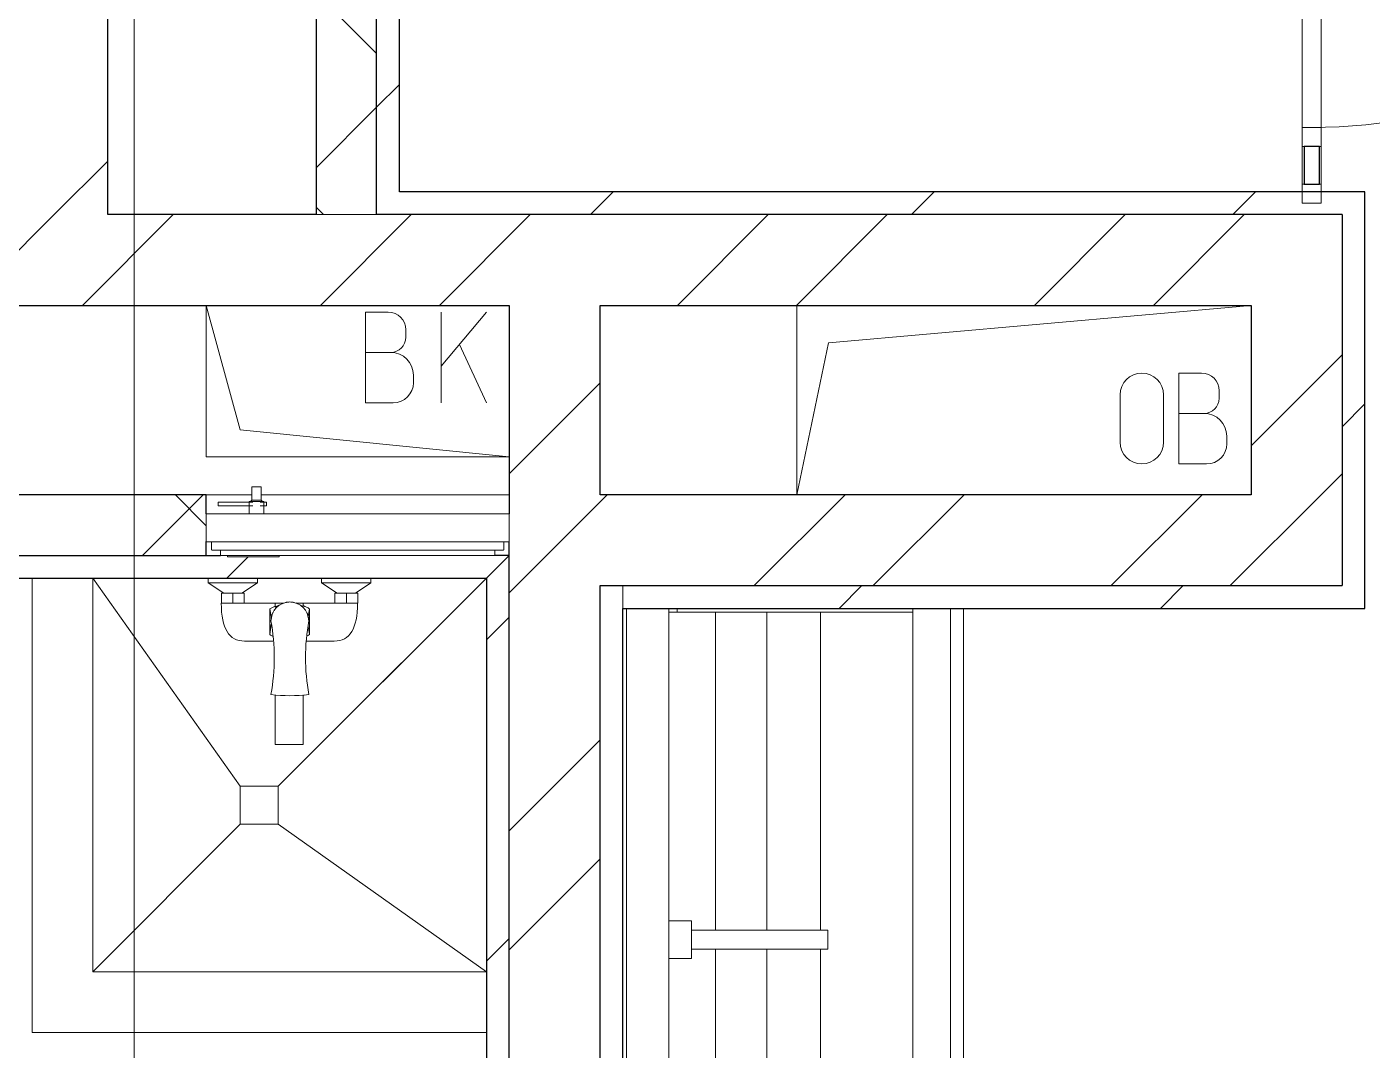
# Model space of a CAD drawing. Header units: millimetres. Extents: x -87434 to 499450, y -468665 to 122144.
# Drawn here: x 261004 to 262780, y -7999 to -6648 of the extents above; entities that cross this region are included whole.
import ezdxf

# ---------------------------------------------------------------- set-up
doc = ezdxf.new("R2010")
doc.units = ezdxf.units.MM
doc.linetypes.add('ADSK_Линия сетки', pattern=[25, 20, -2.5, 0, -2.5])
for name, color, linetype, lineweight in [('Витраж', 7, 'Continuous', 9), ('Двери', 252, 'Continuous', 9), ('Обобщенные модели', 252, 'Continuous', 18), ('Оборудование', 8, 'Continuous', 18), ('Оси', 252, 'Continuous', 9), ('Перекрытие', 252, 'Continuous', 18), ('Сантехника', 252, 'Continuous', 9), ('Стены наружные', 7, 'Continuous', 18), ('Стены разрез', 252, 'Continuous', 30), ('Стены штриховка', 252, 'Continuous', 9)]:
    doc.layers.add(name, color=color, linetype=linetype, lineweight=lineweight)

# ---------------------------------------------------------------- blocks, each defined once
blk = doc.blocks.new('3 этаж')
at = {"color": 251, "lineweight": 18, "true_color": 0x636466}
for p, q in [((261240.8, -7013.4), (261285.4, -7177.6)), ((261240.8, -7213.4), (261240.8, -7013.4)), ((262020.8, -7263.4), (262020.8, -7013.4)), ((262062.5, -7062.8), (262620.8, -7013.4)), ((261481, -7022.1), (261451, -7022.1)), ((261451, -7022.1), (261451, -7142.1)), ((261611, -7022.1), (261551, -7093.6)), ((261551, -7142.1), (261551, -7022.1)), ((261504.4, -7055.4), (261504.4, -7045.4)), ((261611, -7142.1), (261575.1, -7065)), ((262020.8, -7263.4), (262062.5, -7062.8)), ((261484.4, -7075.4), (261451, -7075.4)), ((261514.4, -7115.4), (261514.4, -7105.4)), ((262555.2, -7102.7), (262525.2, -7102.7)), ((262525.2, -7102.7), (262525.2, -7222.7)), ((262447.6, -7194), (262447.6, -7131.4)), ((262505, -7194), (262505, -7131.4)), ((262578.5, -7136), (262578.5, -7126)), ((261451, -7142.1), (261487.7, -7142.1)), ((262558.5, -7156), (262525.2, -7156)), ((261285.4, -7177.6), (261640.8, -7213.4)), ((262588.5, -7196), (262588.5, -7186)), ((261640.8, -7213.4), (261240.8, -7213.4)), ((262525.2, -7222.7), (262561.9, -7222.7))]:
    blk.add_line(p, q, dxfattribs=at)
for centre, radius, start, end in [((261481, -7045.4), 23.3, 0, 90), ((261484.4, -7055.4), 20, 270, 0), ((261484.4, -7105.4), 30, 0, 90), ((262476.3, -7131.4), 28.7, 0, 180), ((262555.2, -7126), 23.3, 0, 90), ((261487.7, -7115.4), 26.7, 270, 0), ((262558.5, -7136), 20, 270, 0), ((262558.5, -7186), 30, 0, 90), ((262476.3, -7194), 28.7, 180, 0), ((262561.9, -7196), 26.7, 270, 0)]:
    blk.add_arc(centre, radius, start, end, dxfattribs=at)
at = {"layer": 'Витраж', "color": 251, "true_color": 0x636466}
for p, q in [((262688.3, -6078.4), (262688.3, -6778.4)), ((262713.3, -6078.4), (262713.3, -6778.4)), ((262688.3, -6803.4), (262688.3, -6853.4)), ((262713.3, -6803.4), (262713.3, -6853.4))]:
    blk.add_line(p, q, dxfattribs=at)
at = {"layer": 'Витраж', "color": 251, "lineweight": 18, "true_color": 0x636466, "extrusion": (0, 0, -1)}
for p, q in [((262713.3, -6778.4), (262688.3, -6778.4)), ((262688.3, -6778.4), (262688.3, -6803.4)), ((262713.3, -6803.4), (262713.3, -6778.4)), ((262688.3, -6803.4), (262713.3, -6803.4))]:
    blk.add_line(p, q, dxfattribs=at)
at = {"layer": 'Витраж', "color": 251, "lineweight": 18, "true_color": 0x636466}
for p, q in [((262713.3, -6853.4), (262688.3, -6853.4)), ((262688.3, -6853.4), (262688.3, -6878.4)), ((262713.3, -6878.4), (262713.3, -6853.4)), ((262688.3, -6878.4), (262713.3, -6878.4))]:
    blk.add_line(p, q, dxfattribs=at)
at = {"layer": 'Двери', "color": 251, "true_color": 0x636466}
blk.add_arc((262700.8, -6078.4), 700, 270, 0, dxfattribs=at)
at = {"layer": 'Обобщенные модели', "color": 251, "true_color": 0x636466}
for p, q in [((261010.8, -7373.4), (261010.8, -7973.4)), ((261090.8, -7893.4), (261090.8, -7373.4)), ((261090.8, -7373.4), (261285.8, -7648.4)), ((261610.8, -7373.4), (261335.8, -7648.4)), ((261335.8, -7648.4), (261285.8, -7648.4)), ((261285.8, -7648.4), (261285.8, -7698.4)), ((261335.8, -7698.4), (261335.8, -7648.4)), ((261090.8, -7893.4), (261285.8, -7698.4)), ((261285.8, -7698.4), (261335.8, -7698.4)), ((261335.8, -7698.4), (261610.8, -7893.4)), ((261610.8, -7893.4), (261090.8, -7893.4)), ((261010.8, -7973.4), (261610.8, -7973.4))]:
    blk.add_line(p, q, dxfattribs=at)
at = {"layer": 'Обобщенные модели', "color": 251, "lineweight": 9, "true_color": 0x636466}
for centre, radius, start, end in [((261351.2, -7429.9), 24.9, 0, 180), ((261054, -7478.5), 276.6, 349.8828, 10.1172), ((261648.5, -7478.5), 276.6, 169.8828, 190.1172), ((261351.2, -7342.8), 186, 262.307, 277.693)]:
    blk.add_arc(centre, radius, start, end, dxfattribs=at)
for points, knots in [([(261343.4, -7406.3), (261343.2, -7406.3), (261342.5, -7406.6), (261341.7, -7406.9), (261340.8, -7407.3), (261340.4, -7407.5), (261340.2, -7407.6)], [0.1967317, 0.1967317, 0.1967317, 0.1967317, 0.21428571, 0.25, 0.26785714, 0.28571429, 0.28571429, 0.28571429, 0.28571429]), ([(261351.2, -7405), (261350.2, -7405), (261348.8, -7405.1), (261346.8, -7405.4), (261345.9, -7405.6), (261345.4, -7405.7)], [0, 0, 0, 0, 0.0714286, 0.1071429, 0.1428571, 0.1428571, 0.1428571, 0.1428571]), ([(261357, -7405.7), (261356.6, -7405.6), (261355.6, -7405.4), (261353.7, -7405.1), (261352.2, -7405), (261351.2, -7405)], [0.8571429, 0.8571429, 0.8571429, 0.8571429, 0.8928571, 0.9285714, 1, 1, 1, 1]), ([(261362.2, -7407.6), (261362, -7407.5), (261361.6, -7407.3), (261360.8, -7406.9), (261359.9, -7406.6), (261359.3, -7406.3), (261359.1, -7406.3)], [0.71428571, 0.71428571, 0.71428571, 0.71428571, 0.73214286, 0.75, 0.78571429, 0.8032683, 0.8032683, 0.8032683, 0.8032683]), ([(261329, -7418.8), (261328.8, -7419.2), (261328.4, -7420), (261327.9, -7421.1), (261327.7, -7421.8), (261327.6, -7422)], [0.71428571, 0.71428571, 0.71428571, 0.71428571, 0.75, 0.78571429, 0.80227909, 0.80227909, 0.80227909, 0.80227909]), ([(261331.7, -7414.5), (261331.5, -7414.8), (261331.1, -7415.3), (261330.7, -7415.9), (261330.5, -7416.2)], [0.58294052, 0.58294052, 0.58294052, 0.58294052, 0.60714286, 0.63719083, 0.63719083, 0.63719083, 0.63719083]), ([(261337.6, -7409.1), (261337.3, -7409.2), (261336.9, -7409.6), (261336.2, -7410), (261335.7, -7410.4), (261335.2, -7410.9), (261334.8, -7411.2), (261334.5, -7411.4), (261334.4, -7411.5)], [0.365798, 0.365798, 0.365798, 0.365798, 0.3928571, 0.4107143, 0.4285714, 0.4464286, 0.4642857, 0.4733784, 0.4733784, 0.4733784, 0.4733784]), ([(261368, -7411.5), (261367.9, -7411.4), (261367.5, -7411.1), (261366.9, -7410.6), (261366.2, -7410), (261365.6, -7409.6), (261365.1, -7409.2), (261364.9, -7409.1)], [0.5266216, 0.5266216, 0.5266216, 0.5266216, 0.5357143, 0.5714286, 0.5892857, 0.6071429, 0.634202, 0.634202, 0.634202, 0.634202]), ([(261372, -7416.2), (261371.8, -7415.9), (261371.3, -7415.2), (261370.8, -7414.5), (261370.5, -7414.2)], [0.36280917, 0.36280917, 0.36280917, 0.36280917, 0.39285714, 0.42857143, 0.42857143, 0.42857143, 0.42857143]), ([(261374.8, -7422), (261374.8, -7421.8), (261374.5, -7421.1), (261374.1, -7420), (261373.7, -7419.2), (261373.5, -7418.8)], [0.19772091, 0.19772091, 0.19772091, 0.19772091, 0.21428571, 0.25, 0.28571429, 0.28571429, 0.28571429, 0.28571429])]:
    blk.add_open_spline(points, degree=3, knots=knots, dxfattribs=at)
for points in [[(261327, -7424.1), (261326.6, -7426), (261326.3, -7427.9), (261326.3, -7429.9)], [(261376.1, -7429.9), (261376.1, -7427.9), (261375.9, -7426), (261375.4, -7424.1)]]:
    blk.add_open_spline(points, degree=3, dxfattribs=at)
at = {"layer": 'Оборудование', "color": 251, "true_color": 0x636466}
for p, q in [((261301.2, -7253.1), (261301.2, -7270.6)), ((261313.4, -7253.1), (261301.2, -7253.1)), ((261313.4, -7270.6), (261313.4, -7253.1)), ((261256.6, -7273.1), (261256.6, -7278.1)), ((261302.5, -7273.1), (261256.6, -7273.1)), ((261256.6, -7278.1), (261302.5, -7278.1)), ((261297.6, -7272.5), (261297.6, -7288.4)), ((261316.9, -7272.5), (261297.6, -7272.5)), ((261301.2, -7270.6), (261299.2, -7272.5)), ((261313.4, -7270.6), (261301.2, -7270.6)), ((261320.4, -7273.1), (261312.1, -7273.1)), ((261312.1, -7278.1), (261320.4, -7278.1)), ((261315.3, -7272.5), (261313.4, -7270.6)), ((261316.9, -7288.4), (261316.9, -7272.5)), ((261320.4, -7278.1), (261320.4, -7273.1)), ((261240.8, -7288.4), (261240.8, -7324.8)), ((261640.8, -7288.4), (261240.8, -7288.4)), ((261640.8, -7324.8), (261640.8, -7288.4)), ((261241.7, -7325.7), (261639.9, -7325.7)), ((261247.8, -7325.7), (261247.8, -7335.5)), ((261248.7, -7336.4), (261632.8, -7336.4)), ((261633.8, -7335.5), (261633.8, -7325.7)), ((261259.8, -7338), (261259.8, -7343.4)), ((261259.8, -7343.4), (261621.8, -7343.4)), ((261268.8, -7343.4), (261268.8, -7345.4)), ((261268.8, -7345.4), (261272.8, -7345.4)), ((261333.3, -7345.4), (261272.8, -7345.4)), ((261333.3, -7345.4), (261337.3, -7345.4)), ((261337.3, -7345.4), (261337.3, -7343.4)), ((261640.8, -7343.4), (261357.9, -7626.3)), ((261621.8, -7343.4), (261621.8, -7338))]:
    blk.add_line(p, q, dxfattribs=at)
for points, knots in [([(261240.8, -7324.8), (261240.8, -7324.9), (261240.8, -7325.1), (261240.9, -7325.3), (261241, -7325.4), (261241.1, -7325.6), (261241.3, -7325.7), (261241.5, -7325.7), (261241.6, -7325.7), (261241.7, -7325.7)], [0, 0, 0, 0, 0.166667, 0.333333, 0.458333, 0.583333, 0.708333, 0.833333, 1, 1, 1, 1]), ([(261247.8, -7335.5), (261247.8, -7335.6), (261247.8, -7335.7), (261247.9, -7336), (261248, -7336.1), (261248.1, -7336.2), (261248.3, -7336.3), (261248.4, -7336.4), (261248.5, -7336.4), (261248.6, -7336.4), (261248.7, -7336.4)], [0, 0, 0, 0, 0.166667, 0.333333, 0.458333, 0.583333, 0.666667, 0.75, 0.833333, 1, 1, 1, 1]), ([(261258.2, -7336.4), (261258.4, -7336.4), (261258.6, -7336.5), (261258.8, -7336.6), (261259, -7336.6), (261259.2, -7336.8), (261259.3, -7336.9), (261259.5, -7337), (261259.6, -7337.2), (261259.7, -7337.4), (261259.8, -7337.6), (261259.8, -7337.8), (261259.8, -7338)], [0, 0, 0, 0, 0.166667, 0.25, 0.333333, 0.416667, 0.5, 0.583333, 0.666667, 0.75, 0.833333, 1, 1, 1, 1]), ([(261621.8, -7338), (261621.8, -7337.8), (261621.8, -7337.6), (261621.9, -7337.4), (261622, -7337.2), (261622.1, -7337), (261622.2, -7336.9), (261622.4, -7336.8), (261622.5, -7336.6), (261622.7, -7336.6), (261623, -7336.5), (261623.2, -7336.4), (261623.3, -7336.4)], [-1, -1, -1, -1, -0.833333, -0.75, -0.666667, -0.583333, -0.5, -0.416667, -0.333333, -0.25, -0.166667, 0, 0, 0, 0]), ([(261632.8, -7336.4), (261632.9, -7336.4), (261633, -7336.4), (261633.2, -7336.4), (261633.3, -7336.3), (261633.4, -7336.2), (261633.5, -7336.1), (261633.7, -7336), (261633.8, -7335.7), (261633.8, -7335.6), (261633.8, -7335.5)], [-1, -1, -1, -1, -0.833333, -0.75, -0.666667, -0.583333, -0.458333, -0.333333, -0.166667, 0, 0, 0, 0]), ([(261639.9, -7325.7), (261639.9, -7325.7), (261640.1, -7325.7), (261640.3, -7325.7), (261640.4, -7325.6), (261640.6, -7325.4), (261640.7, -7325.3), (261640.8, -7325.1), (261640.8, -7324.9), (261640.8, -7324.8)], [-1, -1, -1, -1, -0.833333, -0.75, -0.583333, -0.458333, -0.333333, -0.166667, 0, 0, 0, 0])]:
    blk.add_open_spline(points, degree=3, knots=knots, dxfattribs=at)
at = {"layer": 'Оси', "color": 251, "linetype": 'ADSK_Линия сетки', "ltscale": 200, "true_color": 0x636466}
blk.add_line((261145.8, -263.4), (261145.8, -31389.6), dxfattribs=at)
at = {"layer": 'Перекрытие', "color": 251, "true_color": 0x636466}
for p, q in [((261240.8, -7213.4), (261240.8, -7013.4)), ((262020.8, -7263.4), (262020.8, -7013.4)), ((261640.8, -7213.4), (261240.8, -7213.4))]:
    blk.add_line(p, q, dxfattribs=at)
at = {"layer": 'Сантехника', "color": 251, "true_color": 0x636466}
for p, q in [((261243.3, -7373.4), (261243.3, -7379.8)), ((261243.3, -7379.8), (261263.8, -7393.4)), ((261308.3, -7379.8), (261243.3, -7379.8)), ((261287.8, -7393.4), (261308.3, -7379.8)), ((261308.3, -7379.8), (261308.3, -7373.4)), ((261393.2, -7373.4), (261393.2, -7379.8)), ((261393.2, -7379.8), (261413.8, -7393.4)), ((261458.3, -7379.8), (261393.2, -7379.8)), ((261437.8, -7393.4), (261458.3, -7379.8)), ((261458.3, -7379.8), (261458.3, -7373.4)), ((261260.6, -7406.5), (261267.9, -7406.5)), ((261260.8, -7393.4), (261275.8, -7393.4)), ((261260.8, -7406.4), (261260.8, -7393.4)), ((261275.8, -7406.4), (261267.9, -7406.4)), ((261275.8, -7393.4), (261290.8, -7393.4)), ((261275.8, -7393.4), (261275.8, -7406.4)), ((261283.7, -7406.4), (261275.8, -7406.4)), ((261283.7, -7406.5), (261331.6, -7406.4)), ((261290.8, -7393.4), (261290.8, -7406.4)), ((261331.6, -7411.7), (261331.6, -7406.4)), ((261331.6, -7406.4), (261343.4, -7406.4)), ((261359.1, -7406.4), (261368.7, -7406.4)), ((261368.7, -7406.4), (261368.7, -7410.8)), ((261368.7, -7406.4), (261417.9, -7406.5)), ((261410.8, -7393.4), (261425.8, -7393.4)), ((261410.8, -7406.4), (261410.8, -7393.4)), ((261425.8, -7406.4), (261417.9, -7406.4)), ((261425.8, -7393.4), (261440.8, -7393.4)), ((261425.8, -7406.4), (261425.8, -7393.4)), ((261433.7, -7406.4), (261425.8, -7406.4)), ((261433.7, -7406.5), (261440.6, -7406.5)), ((261440.8, -7393.4), (261440.8, -7406.4)), ((261324.9, -7448.1), (261324.9, -7414)), ((261324.9, -7414), (261326.8, -7426.7)), ((261375.4, -7424.3), (261377.3, -7414)), ((261377.3, -7414), (261377.3, -7448.1)), ((261795.8, -8938.4), (261795.8, -7413.4)), ((261851.8, -7418.4), (261851.8, -7413.4)), ((261851.8, -7413.4), (261851.8, -7418.4)), ((261851.8, -8933.4), (261851.8, -7418.4)), ((261851.8, -7418.4), (261854.1, -7418.4)), ((261862.7, -7418.4), (261854.1, -7418.4)), ((261862.7, -7418.4), (261862.7, -7413.4)), ((262173.8, -7418.4), (261862.7, -7418.4)), ((261913.2, -7838.5), (261913.2, -7418.4)), ((261981.1, -7838.4), (261981.1, -7418.4)), ((262051.9, -7838.4), (262051.9, -7418.4)), ((262173.8, -7413.4), (262173.8, -7418.4)), ((262173.8, -8933.4), (262173.8, -7418.4)), ((262223.8, -8938.4), (262223.8, -7413.4)), ((262240.8, -8938.4), (262240.8, -7413.4)), ((261324.9, -7448.1), (261326.7, -7434.4)), ((261377.3, -7448.1), (261375.5, -7437.3)), ((261291.4, -7456.7), (261328.7, -7456.7)), ((261373.8, -7456.7), (261409.8, -7456.7)), ((261331.6, -7586.2), (261331.6, -7527.4)), ((261368.7, -7527.6), (261368.7, -7586.2)), ((261331.6, -7586.2), (261331.6, -7593.4)), ((261331.6, -7593.4), (261368.7, -7593.4)), ((261368.7, -7593.4), (261368.7, -7586.2)), ((261881.8, -7825.9), (261851.8, -7825.9)), ((261881.8, -7875.9), (261881.8, -7825.9)), ((262061.8, -7838.4), (261881.8, -7838.4)), ((262061.8, -7863.4), (262061.8, -7838.4)), ((261881.8, -7863.4), (262061.8, -7863.4)), ((261913.2, -8488.5), (261913.2, -7863.4)), ((261981.1, -8488.4), (261981.1, -7863.4)), ((262051.9, -8488.4), (262051.9, -7863.4)), ((261851.8, -7875.9), (261881.8, -7875.9))]:
    blk.add_line(p, q, dxfattribs=at)
for points in [[(261260.6, -7406.5), (261260.6, -7439.9), (261270.9, -7456.7), (261291.4, -7456.7)], [(261409.8, -7456.7), (261430.4, -7456.7), (261440.6, -7439.9), (261440.6, -7406.5)], [(261324.9, -7414), (261325.9, -7413.4), (261328.1, -7412.1), (261330.4, -7411), (261331.6, -7410.5)], [(261331.6, -7411.7), (261333.7, -7410.5), (261335.9, -7409.5), (261338.2, -7408.7)], [(261365, -7409.2), (261366.3, -7409.6), (261367.5, -7410.2), (261368.7, -7410.8)], [(261368.7, -7409.8), (261370.3, -7410.4), (261373.3, -7411.7), (261376, -7413.2), (261377.3, -7414)], [(261328.2, -7450), (261327, -7449.4), (261325.9, -7448.8), (261324.9, -7448.1)], [(261377.3, -7448.1), (261376.4, -7448.7), (261375.4, -7449.3), (261374.4, -7449.8)]]:
    blk.add_open_spline(points, degree=3, dxfattribs=at)
at = {"layer": 'Стены наружные', "color": 251, "lineweight": 30, "true_color": 0x636466}
for p, q in [((261110.8, -6893.4), (261110.8, -2963.4)), ((261385.8, -2963.4), (261385.8, -6893.4)), ((261465.8, -6893.4), (261465.8, -2963.4)), ((261495.8, -6863.4), (261495.8, -2993.4)), ((262770.8, -6863.4), (261495.8, -6863.4)), ((262770.8, -7413.4), (262770.8, -6863.4)), ((261385.8, -6893.4), (261110.8, -6893.4)), ((262740.8, -6893.4), (261465.8, -6893.4)), ((262740.8, -6893.4), (262740.8, -7383.4)), ((260090.8, -7013.4), (261640.8, -7013.4)), ((261640.8, -7013.4), (261640.8, -7288.4)), ((261760.8, -7263.4), (261760.8, -7013.4)), ((261760.8, -7013.4), (262620.8, -7013.4)), ((262620.8, -7013.4), (262620.8, -7263.4)), ((261240.8, -7263.4), (260090.8, -7263.4)), ((261240.8, -7288.4), (261240.8, -7263.4)), ((262620.8, -7263.4), (261760.8, -7263.4)), ((261240.8, -7343.4), (261240.8, -7325.1)), ((261640.8, -8968.4), (261640.8, -7325.1)), ((260090.8, -7343.4), (261259.8, -7343.4)), ((261640.8, -7343.4), (261621.8, -7343.4)), ((260120.8, -7373.4), (261610.8, -7373.4)), ((261610.8, -7373.4), (261610.8, -8938.4)), ((261760.8, -8968.4), (261760.8, -7383.4)), ((261760.8, -7383.4), (262740.8, -7383.4)), ((261790.8, -8938.4), (261790.8, -7413.4)), ((261790.8, -7413.4), (262770.8, -7413.4))]:
    blk.add_line(p, q, dxfattribs=at)
at = {"layer": 'Стены наружные', "color": 251, "linetype": 'Continuous', "lineweight": 9, "true_color": 0x636466}
for p, q in [((261465.8, -6680.7), (261385.8, -6600.7)), ((261465.8, -6751.5), (261495.8, -6721.5)), ((261385.8, -6831.5), (261465.8, -6751.5)), ((261040.1, -6893.4), (261110.8, -6822.7)), ((261748.1, -6893.4), (261778.1, -6863.4)), ((262172.3, -6893.4), (262202.3, -6863.4)), ((262596.6, -6893.4), (262626.6, -6863.4)), ((261395.6, -6893.4), (261385.8, -6883.6)), ((260920.1, -7013.4), (261040.1, -6893.4)), ((261077.2, -7013.4), (261197.2, -6893.4)), ((261391.5, -7013.4), (261511.5, -6893.4)), ((261548.7, -7013.4), (261668.7, -6893.4)), ((261863, -7013.4), (261983, -6893.4)), ((262020.2, -7013.4), (262140.2, -6893.4)), ((262334.5, -7013.4), (262454.5, -6893.4)), ((262491.6, -7013.4), (262611.6, -6893.4)), ((262620.8, -7198.6), (262740.8, -7078.6)), ((261640.8, -7235.7), (261760.8, -7115.7)), ((262740.8, -7173.5), (262770.8, -7143.5)), ((262713.1, -7263.4), (262740.8, -7235.7)), ((261156.6, -7343.4), (261236.6, -7263.4)), ((261240.8, -7304.3), (261200, -7263.4)), ((261760.8, -7272.8), (261770.2, -7263.4)), ((261964.5, -7383.4), (262084.5, -7263.4)), ((262121.6, -7383.4), (262241.6, -7263.4)), ((262435.9, -7383.4), (262555.9, -7263.4)), ((262593.1, -7383.4), (262713.1, -7263.4)), ((261640.8, -7392.8), (261760.8, -7272.8)), ((261268.1, -7373.4), (261296.1, -7345.4)), ((262076.6, -7413.4), (262106.6, -7383.4)), ((262500.9, -7413.4), (262530.9, -7383.4)), ((261610.8, -7455), (261640.8, -7425)), ((261640.8, -7707.1), (261760.8, -7587.1)), ((261640.8, -7864.3), (261760.8, -7744.3)), ((261610.8, -7879.3), (261640.8, -7849.3))]:
    blk.add_line(p, q, dxfattribs=at)
at = {"layer": 'Стены наружные', "color": 251, "true_color": 0x636466}
for p, q in [((261240.8, -7263.4), (261301.2, -7263.4)), ((261313.4, -7263.4), (261640.8, -7263.4))]:
    blk.add_line(p, q, dxfattribs=at)
at = {"layer": 'Стены разрез', "color": 251, "true_color": 0x636466}
for p, q in [((262710.8, -6803.4), (262690.8, -6803.4)), ((262690.8, -6803.4), (262690.8, -6853.4)), ((262710.8, -6853.4), (262710.8, -6803.4)), ((262690.8, -6853.4), (262710.8, -6853.4))]:
    blk.add_line(p, q, dxfattribs=at)
at = {"layer": 'Стены штриховка', "color": 251, "true_color": 0x636466}
for p, q in [((261385.8, -6893.4), (261465.8, -6893.4)), ((261790.8, -7413.4), (261790.8, -7383.4))]:
    blk.add_line(p, q, dxfattribs=at)

msp = doc.modelspace()

# ---------------------------------------------------------------- block references
msp.add_blockref('3 этаж', (0, -2))

doc.saveas('drawing.dxf')
